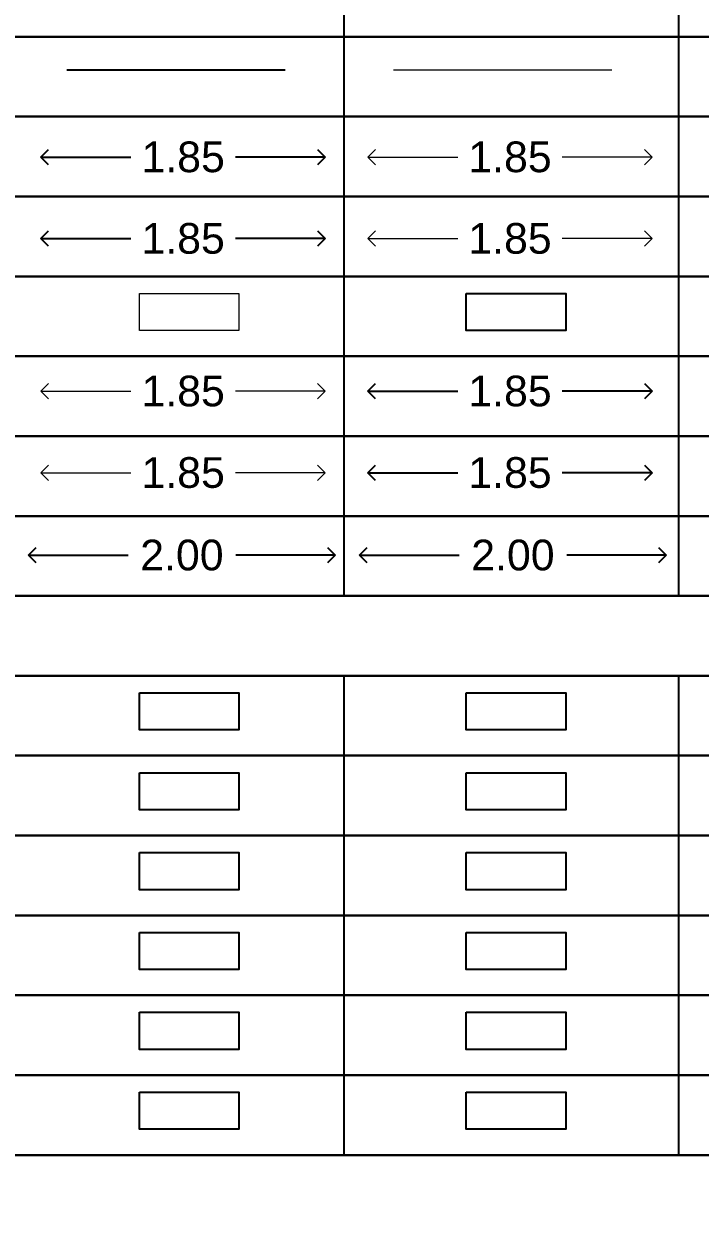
# Model space of a CAD drawing. Header units: millimetres. Extents: x -9481 to -9286, y 28719 to 28853.
# Drawn here: x -9451.39 to -9446.99, y 28785.61 to 28793.42 of the extents above; entities that cross this region are included whole.
import ezdxf

# ---------------------------------------------------------------- set-up
doc = ezdxf.new("R2010")
doc.units = ezdxf.units.MM
doc.header["$PDMODE"] = 34
doc.header["$PDSIZE"] = -15
doc.linetypes.add('CONTINULUS', pattern=[0])
for name, color, linetype in [('BLK_1_FLR_3_EXIT_WIDTH_STAIR', 7, 'Continuous'), ('BLK_1_FLR_3_UNITFA', 7, 'Continuous'), ('BLK_1_FLR_4_EXIT_WIDTH_STAIR', 7, 'Continuous'), ('BLK_1_FLR_4_UNITFA', 7, 'Continuous')]:
    doc.layers.add(name, color=color, linetype=linetype)
doc.layers.add('BLK_1_FLR_3_STAIR_1_FLIGHT_1', color=7, linetype='Continuous', plot=False)
doc.layers.add('BLK_1_FLR_4_STAIR_1_LANDING_1', color=7, linetype='Continuous', plot=False)
for name, color, linetype, lineweight in [('BLK_1_FLR_3_STAIR_1_LANDING_1', 7, 'Continuous', 0), ('BLK_1_FLR_4_STAIR_1_FLIGHT_1', 7, 'Continuous', 0), ('PLAN', 7, 'Continuous', 40)]:
    doc.layers.add(name, color=color, linetype=linetype, lineweight=lineweight)
doc.styles.add('Arial', font='arial.ttf', dxfattribs={"height": 0.2})
doc.styles.add('style2', font='arial.ttf', dxfattribs={"height": 0.3})
doc.dimstyles.new('INT DIM', dxfattribs={"dimtxt": 0.3, "dimasz": 0.1, "dimexe": 0.18, "dimexo": 0.0625, "dimgap": 0.09, "dimtad": 0, "dimzin": 0, "dimdsep": 46, "dimtxsty": 'style2', "dimblk": 'OPEN90', "dimcen": 0.09, "dimse1": 1, "dimse2": 1, "dimclrd": 250, "dimclrt": 256, "dimadec": 0, "dimazin": 0, "dimtfac": 1, "dimtofl": 0, "dimtmove": 0, "dimatfit": 3, "dimfxl": 0.18, "dimtolj": 1, "dimtzin": 0, "dimlwd": -1, "dimarcsym": 0})

# ---------------------------------------------------------------- blocks, each defined once
blk = doc.blocks.new('_Open90')
at = {"layer": 'PLAN', "color": 0, "lineweight": -2}
for p, q in [((0, 0), (-1, 0)), ((-0.5, 0.5), (0, 0)), ((0, 0), (-0.5, -0.5))]:
    blk.add_line(p, q, dxfattribs=at)
blk = doc.blocks.new('*D11')
at = {"layer": 'BLK_1_FLR_3_STAIR_1_FLIGHT_1', "color": 250, "transparency": 16777216}
for p, q in [((-9451.1835, 28792.5476), (-9450.6974, 28792.5476)), ((-9449.5292, 28792.5476), (-9450.0152, 28792.5476))]:
    blk.add_line(p, q, dxfattribs=at)
at = {"layer": 'Defpoints', "color": 0, "transparency": 16777216}
for p in [(-9451.2835, 28792.6137), (-9449.4292, 28792.6324), (-9449.4292, 28792.5476)]:
    blk.add_point(p, dxfattribs=at)
at = {"layer": 'BLK_1_FLR_3_STAIR_1_FLIGHT_1', "color": 250, "transparency": 16777216, "xscale": 0.1, "yscale": 0.1, "zscale": 0.1, "rotation": 180}
blk.add_blockref('_Open90', (-9451.2835, 28792.5476), dxfattribs=at)
at = {"layer": 'BLK_1_FLR_3_STAIR_1_FLIGHT_1', "color": 250, "transparency": 16777216, "xscale": 0.1, "yscale": 0.1, "zscale": 0.1}
blk.add_blockref('_Open90', (-9449.4292, 28792.5476), dxfattribs=at)
at = {"layer": 'BLK_1_FLR_3_STAIR_1_FLIGHT_1', "transparency": 16777216, "insert": (-9450.3563, 28792.5476), "char_height": 0.2, "attachment_point": 5, "style": 'Arial', "bg_fill": 3, "box_fill_scale": 1.1, "bg_fill_color": 256, "bg_fill_true_color": 13158600, "bg_fill_transparency": 0}
blk.add_mtext('\\A1;1.85', dxfattribs=at)
blk = doc.blocks.new('*D12')
at = {"layer": 'BLK_1_FLR_4_STAIR_1_FLIGHT_1', "color": 250, "transparency": 16777216}
for p, q in [((-9449.052, 28792.5476), (-9448.5659, 28792.5476)), ((-9447.3977, 28792.5476), (-9447.8837, 28792.5476))]:
    blk.add_line(p, q, dxfattribs=at)
at = {"layer": 'Defpoints', "color": 0, "transparency": 16777216}
for p in [(-9449.152, 28792.6137), (-9447.2977, 28792.6324), (-9447.2977, 28792.5476)]:
    blk.add_point(p, dxfattribs=at)
at = {"layer": 'BLK_1_FLR_4_STAIR_1_FLIGHT_1', "color": 250, "transparency": 16777216, "xscale": 0.1, "yscale": 0.1, "zscale": 0.1, "rotation": 180}
blk.add_blockref('_Open90', (-9449.152, 28792.5476), dxfattribs=at)
at = {"layer": 'BLK_1_FLR_4_STAIR_1_FLIGHT_1', "color": 250, "transparency": 16777216, "xscale": 0.1, "yscale": 0.1, "zscale": 0.1}
blk.add_blockref('_Open90', (-9447.2977, 28792.5476), dxfattribs=at)
at = {"layer": 'BLK_1_FLR_4_STAIR_1_FLIGHT_1', "transparency": 16777216, "insert": (-9448.2248, 28792.5476), "char_height": 0.2, "attachment_point": 5, "style": 'Arial', "bg_fill": 3, "box_fill_scale": 1.1, "bg_fill_color": 256, "bg_fill_true_color": 13158600, "bg_fill_transparency": 0}
blk.add_mtext('\\A1;1.85', dxfattribs=at)
blk = doc.blocks.new('*D17')
at = {"layer": 'BLK_1_FLR_3_STAIR_1_FLIGHT_1', "color": 250, "transparency": 16777216}
for p, q in [((-9451.1835, 28792.0162), (-9450.6974, 28792.0162)), ((-9449.5292, 28792.0162), (-9450.0152, 28792.0162))]:
    blk.add_line(p, q, dxfattribs=at)
at = {"layer": 'Defpoints', "color": 0, "transparency": 16777216}
for p in [(-9451.2835, 28792.0822), (-9449.4292, 28792.1009), (-9449.4292, 28792.0162)]:
    blk.add_point(p, dxfattribs=at)
at = {"layer": 'BLK_1_FLR_3_STAIR_1_FLIGHT_1', "color": 250, "transparency": 16777216, "xscale": 0.1, "yscale": 0.1, "zscale": 0.1, "rotation": 180}
blk.add_blockref('_Open90', (-9451.2835, 28792.0162), dxfattribs=at)
at = {"layer": 'BLK_1_FLR_3_STAIR_1_FLIGHT_1', "color": 250, "transparency": 16777216, "xscale": 0.1, "yscale": 0.1, "zscale": 0.1}
blk.add_blockref('_Open90', (-9449.4292, 28792.0162), dxfattribs=at)
at = {"layer": 'BLK_1_FLR_3_STAIR_1_FLIGHT_1', "transparency": 16777216, "insert": (-9450.3563, 28792.0162), "char_height": 0.2, "attachment_point": 5, "style": 'Arial', "bg_fill": 3, "box_fill_scale": 1.1, "bg_fill_color": 256, "bg_fill_true_color": 13158600, "bg_fill_transparency": 0}
blk.add_mtext('\\A1;1.85', dxfattribs=at)
blk = doc.blocks.new('*D18')
at = {"layer": 'BLK_1_FLR_4_STAIR_1_FLIGHT_1', "color": 250, "transparency": 16777216}
for p, q in [((-9449.052, 28792.0162), (-9448.5659, 28792.0162)), ((-9447.3977, 28792.0162), (-9447.8837, 28792.0162))]:
    blk.add_line(p, q, dxfattribs=at)
at = {"layer": 'Defpoints', "color": 0, "transparency": 16777216}
for p in [(-9449.152, 28792.0822), (-9447.2977, 28792.1009), (-9447.2977, 28792.0162)]:
    blk.add_point(p, dxfattribs=at)
at = {"layer": 'BLK_1_FLR_4_STAIR_1_FLIGHT_1', "color": 250, "transparency": 16777216, "xscale": 0.1, "yscale": 0.1, "zscale": 0.1, "rotation": 180}
blk.add_blockref('_Open90', (-9449.152, 28792.0162), dxfattribs=at)
at = {"layer": 'BLK_1_FLR_4_STAIR_1_FLIGHT_1', "color": 250, "transparency": 16777216, "xscale": 0.1, "yscale": 0.1, "zscale": 0.1}
blk.add_blockref('_Open90', (-9447.2977, 28792.0162), dxfattribs=at)
at = {"layer": 'BLK_1_FLR_4_STAIR_1_FLIGHT_1', "transparency": 16777216, "insert": (-9448.2248, 28792.0162), "char_height": 0.2, "attachment_point": 5, "style": 'Arial', "bg_fill": 3, "box_fill_scale": 1.1, "bg_fill_color": 256, "bg_fill_true_color": 13158600, "bg_fill_transparency": 0}
blk.add_mtext('\\A1;1.85', dxfattribs=at)
blk = doc.blocks.new('*D24')
at = {"layer": 'BLK_1_FLR_3_STAIR_1_LANDING_1', "color": 250, "transparency": 16777216}
for p, q in [((-9451.1835, 28791.0214), (-9450.6974, 28791.0214)), ((-9449.5292, 28791.0214), (-9450.0152, 28791.0214))]:
    blk.add_line(p, q, dxfattribs=at)
at = {"layer": 'Defpoints', "color": 0, "transparency": 16777216}
for p in [(-9449.4292, 28791.1061), (-9451.2835, 28791.0874), (-9449.4292, 28791.0214)]:
    blk.add_point(p, dxfattribs=at)
at = {"layer": 'BLK_1_FLR_3_STAIR_1_LANDING_1', "color": 250, "transparency": 16777216, "xscale": 0.1, "yscale": 0.1, "zscale": 0.1, "rotation": 180}
blk.add_blockref('_Open90', (-9451.2835, 28791.0214), dxfattribs=at)
at = {"layer": 'BLK_1_FLR_3_STAIR_1_LANDING_1', "color": 250, "transparency": 16777216, "xscale": 0.1, "yscale": 0.1, "zscale": 0.1}
blk.add_blockref('_Open90', (-9449.4292, 28791.0214), dxfattribs=at)
at = {"layer": 'BLK_1_FLR_3_STAIR_1_LANDING_1', "transparency": 16777216, "insert": (-9450.3563, 28791.0214), "char_height": 0.2, "attachment_point": 5, "style": 'Arial', "bg_fill": 3, "box_fill_scale": 1.1, "bg_fill_color": 256, "bg_fill_true_color": 13158600, "bg_fill_transparency": 0}
blk.add_mtext('\\A1;1.85', dxfattribs=at)
blk = doc.blocks.new('*D25')
at = {"layer": 'BLK_1_FLR_4_STAIR_1_LANDING_1', "color": 250, "transparency": 16777216}
for p, q in [((-9449.052, 28791.0214), (-9448.5659, 28791.0214)), ((-9447.3977, 28791.0214), (-9447.8837, 28791.0214))]:
    blk.add_line(p, q, dxfattribs=at)
at = {"layer": 'Defpoints', "color": 0, "transparency": 16777216}
for p in [(-9447.2977, 28791.1061), (-9449.152, 28791.0874), (-9447.2977, 28791.0214)]:
    blk.add_point(p, dxfattribs=at)
at = {"layer": 'BLK_1_FLR_4_STAIR_1_LANDING_1', "color": 250, "transparency": 16777216, "xscale": 0.1, "yscale": 0.1, "zscale": 0.1, "rotation": 180}
blk.add_blockref('_Open90', (-9449.152, 28791.0214), dxfattribs=at)
at = {"layer": 'BLK_1_FLR_4_STAIR_1_LANDING_1', "color": 250, "transparency": 16777216, "xscale": 0.1, "yscale": 0.1, "zscale": 0.1}
blk.add_blockref('_Open90', (-9447.2977, 28791.0214), dxfattribs=at)
at = {"layer": 'BLK_1_FLR_4_STAIR_1_LANDING_1', "transparency": 16777216, "insert": (-9448.2248, 28791.0214), "char_height": 0.2, "attachment_point": 5, "style": 'Arial', "bg_fill": 3, "box_fill_scale": 1.1, "bg_fill_color": 256, "bg_fill_true_color": 13158600, "bg_fill_transparency": 0}
blk.add_mtext('\\A1;1.85', dxfattribs=at)
blk = doc.blocks.new('*D31')
at = {"layer": 'BLK_1_FLR_3_STAIR_1_LANDING_1', "color": 250, "transparency": 16777216}
for p, q in [((-9451.1835, 28790.4899), (-9450.6974, 28790.4899)), ((-9449.5292, 28790.4899), (-9450.0152, 28790.4899))]:
    blk.add_line(p, q, dxfattribs=at)
at = {"layer": 'Defpoints', "color": 0, "transparency": 16777216}
for p in [(-9451.2835, 28790.556), (-9449.4292, 28790.5747), (-9449.4292, 28790.4899)]:
    blk.add_point(p, dxfattribs=at)
at = {"layer": 'BLK_1_FLR_3_STAIR_1_LANDING_1', "color": 250, "transparency": 16777216, "xscale": 0.1, "yscale": 0.1, "zscale": 0.1, "rotation": 180}
blk.add_blockref('_Open90', (-9451.2835, 28790.4899), dxfattribs=at)
at = {"layer": 'BLK_1_FLR_3_STAIR_1_LANDING_1', "color": 250, "transparency": 16777216, "xscale": 0.1, "yscale": 0.1, "zscale": 0.1}
blk.add_blockref('_Open90', (-9449.4292, 28790.4899), dxfattribs=at)
at = {"layer": 'BLK_1_FLR_3_STAIR_1_LANDING_1', "transparency": 16777216, "insert": (-9450.3563, 28790.4899), "char_height": 0.2, "attachment_point": 5, "style": 'Arial', "bg_fill": 3, "box_fill_scale": 1.1, "bg_fill_color": 256, "bg_fill_true_color": 13158600, "bg_fill_transparency": 0}
blk.add_mtext('\\A1;1.85', dxfattribs=at)
blk = doc.blocks.new('*D32')
at = {"layer": 'BLK_1_FLR_4_STAIR_1_LANDING_1', "color": 250, "transparency": 16777216}
for p, q in [((-9449.052, 28790.4899), (-9448.5659, 28790.4899)), ((-9447.3977, 28790.4899), (-9447.8837, 28790.4899))]:
    blk.add_line(p, q, dxfattribs=at)
at = {"layer": 'Defpoints', "color": 0, "transparency": 16777216}
for p in [(-9449.152, 28790.556), (-9447.2977, 28790.5747), (-9447.2977, 28790.4899)]:
    blk.add_point(p, dxfattribs=at)
at = {"layer": 'BLK_1_FLR_4_STAIR_1_LANDING_1', "color": 250, "transparency": 16777216, "xscale": 0.1, "yscale": 0.1, "zscale": 0.1, "rotation": 180}
blk.add_blockref('_Open90', (-9449.152, 28790.4899), dxfattribs=at)
at = {"layer": 'BLK_1_FLR_4_STAIR_1_LANDING_1', "color": 250, "transparency": 16777216, "xscale": 0.1, "yscale": 0.1, "zscale": 0.1}
blk.add_blockref('_Open90', (-9447.2977, 28790.4899), dxfattribs=at)
at = {"layer": 'BLK_1_FLR_4_STAIR_1_LANDING_1', "transparency": 16777216, "insert": (-9448.2248, 28790.4899), "char_height": 0.2, "attachment_point": 5, "style": 'Arial', "bg_fill": 3, "box_fill_scale": 1.1, "bg_fill_color": 256, "bg_fill_true_color": 13158600, "bg_fill_transparency": 0}
blk.add_mtext('\\A1;1.85', dxfattribs=at)
blk = doc.blocks.new('*D40')
at = {"layer": 'BLK_1_FLR_3_EXIT_WIDTH_STAIR', "color": 250, "ltscale": 0.05, "transparency": 16777216}
for p, q in [((-9451.2638, 28789.9522), (-9450.7154, 28789.9522)), ((-9449.4647, 28789.9522), (-9450.0131, 28789.9522))]:
    blk.add_line(p, q, dxfattribs=at)
at = {"layer": 'Defpoints', "color": 0, "linetype": 'CONTINULUS', "ltscale": 0.05, "transparency": 16777216}
for p in [(-9451.3638, 28790.1126), (-9449.3647, 28790.1126), (-9449.3647, 28789.9522)]:
    blk.add_point(p, dxfattribs=at)
at = {"layer": 'BLK_1_FLR_3_EXIT_WIDTH_STAIR', "color": 250, "linetype": 'CONTINULUS', "ltscale": 0.05, "transparency": 16777216, "xscale": 0.1, "yscale": 0.1, "zscale": 0.1, "rotation": 180}
blk.add_blockref('_Open90', (-9451.3638, 28789.9522), dxfattribs=at)
at = {"layer": 'BLK_1_FLR_3_EXIT_WIDTH_STAIR', "color": 250, "linetype": 'CONTINULUS', "ltscale": 0.05, "transparency": 16777216, "xscale": 0.1, "yscale": 0.1, "zscale": 0.1}
blk.add_blockref('_Open90', (-9449.3647, 28789.9522), dxfattribs=at)
at = {"layer": 'BLK_1_FLR_3_EXIT_WIDTH_STAIR', "linetype": 'CONTINULUS', "ltscale": 0.05, "transparency": 16777216, "insert": (-9450.3643, 28789.9522), "char_height": 0.2, "attachment_point": 5, "style": 'Arial', "bg_fill": 3, "box_fill_scale": 1.1, "bg_fill_color": 256, "bg_fill_true_color": 13158600, "bg_fill_transparency": 0}
blk.add_mtext('\\A1;2.00', dxfattribs=at)
blk = doc.blocks.new('*D41')
at = {"layer": 'BLK_1_FLR_4_EXIT_WIDTH_STAIR', "color": 250, "ltscale": 0.05, "transparency": 16777216}
for p, q in [((-9449.1052, 28789.9522), (-9448.5567, 28789.9522)), ((-9447.306, 28789.9522), (-9447.8545, 28789.9522))]:
    blk.add_line(p, q, dxfattribs=at)
at = {"layer": 'Defpoints', "color": 0, "linetype": 'CONTINULUS', "ltscale": 0.05, "transparency": 16777216}
for p in [(-9449.2052, 28790.1126), (-9447.206, 28790.1126), (-9447.206, 28789.9522)]:
    blk.add_point(p, dxfattribs=at)
at = {"layer": 'BLK_1_FLR_4_EXIT_WIDTH_STAIR', "color": 250, "linetype": 'CONTINULUS', "ltscale": 0.05, "transparency": 16777216, "xscale": 0.1, "yscale": 0.1, "zscale": 0.1, "rotation": 180}
blk.add_blockref('_Open90', (-9449.2052, 28789.9522), dxfattribs=at)
at = {"layer": 'BLK_1_FLR_4_EXIT_WIDTH_STAIR', "color": 250, "linetype": 'CONTINULUS', "ltscale": 0.05, "transparency": 16777216, "xscale": 0.1, "yscale": 0.1, "zscale": 0.1}
blk.add_blockref('_Open90', (-9447.206, 28789.9522), dxfattribs=at)
at = {"layer": 'BLK_1_FLR_4_EXIT_WIDTH_STAIR', "linetype": 'CONTINULUS', "ltscale": 0.05, "transparency": 16777216, "insert": (-9448.2056, 28789.9522), "char_height": 0.2, "attachment_point": 5, "style": 'Arial', "bg_fill": 3, "box_fill_scale": 1.1, "bg_fill_color": 256, "bg_fill_true_color": 13158600, "bg_fill_transparency": 0}
blk.add_mtext('\\A1;2.00', dxfattribs=at)

msp = doc.modelspace()

# ---------------------------------------------------------------- linework, layer by layer
for p, q in [((-9449.3086, 28793.8522), (-9449.3086, 28793.3315)), ((-9447.1263, 28793.8522), (-9447.1263, 28793.3315)), ((-9449.3086, 28793.3315), (-9449.3086, 28792.8109)), ((-9447.1263, 28793.3315), (-9447.1263, 28792.8109)), ((-9449.3086, 28792.8109), (-9449.3086, 28792.2902)), ((-9447.1263, 28792.8109), (-9447.1263, 28792.2902)), ((-9449.3086, 28792.2902), (-9449.3086, 28791.7696)), ((-9447.1263, 28792.2902), (-9447.1263, 28791.7696)), ((-9449.3086, 28791.7696), (-9449.3086, 28791.2489)), ((-9447.1263, 28791.7696), (-9447.1263, 28791.2489)), ((-9449.3086, 28791.2489), (-9449.3086, 28790.7283)), ((-9447.1263, 28791.2489), (-9447.1263, 28790.7283)), ((-9449.3086, 28790.7283), (-9449.3086, 28790.2076)), ((-9447.1263, 28790.7283), (-9447.1263, 28790.2076)), ((-9449.3086, 28790.2076), (-9449.3086, 28789.687)), ((-9447.1263, 28790.2076), (-9447.1263, 28789.687)), ((-9449.3086, 28789.1663), (-9449.3086, 28788.6457)), ((-9447.1263, 28789.1663), (-9447.1263, 28788.6457)), ((-9449.3086, 28788.6457), (-9449.3086, 28788.125)), ((-9447.1263, 28788.6457), (-9447.1263, 28788.125)), ((-9449.3086, 28788.125), (-9449.3086, 28787.6044)), ((-9447.1263, 28788.125), (-9447.1263, 28787.6044)), ((-9449.3086, 28787.6044), (-9449.3086, 28787.0837)), ((-9447.1263, 28787.6044), (-9447.1263, 28787.0837)), ((-9449.3086, 28787.0837), (-9449.3086, 28786.5631)), ((-9447.1263, 28787.0837), (-9447.1263, 28786.5631)), ((-9449.3086, 28786.5631), (-9449.3086, 28786.0424)), ((-9447.1263, 28786.5631), (-9447.1263, 28786.0424))]:
    msp.add_line(p, q)
for points in [[(-9461.7318, 28793.8522), (-9442.23, 28793.8522), (-9442.23, 28793.3315), (-9461.7318, 28793.3315)], [(-9461.7318, 28793.3315), (-9442.23, 28793.3315), (-9442.23, 28792.8109), (-9461.7318, 28792.8109)], [(-9461.7318, 28792.8109), (-9442.23, 28792.8109), (-9442.23, 28792.2902), (-9461.7318, 28792.2902)], [(-9461.7318, 28792.2902), (-9442.23, 28792.2902), (-9442.23, 28791.7696), (-9470.8642, 28791.7696)], [(-9470.8642, 28791.7696), (-9442.23, 28791.7696), (-9442.23, 28791.2489), (-9461.7318, 28791.2489)], [(-9461.7318, 28791.2489), (-9442.23, 28791.2489), (-9442.23, 28790.7283), (-9461.7318, 28790.7283)], [(-9461.7318, 28790.7283), (-9442.23, 28790.7283), (-9442.23, 28790.2076), (-9481.2579, 28790.2076), (-9481.2579, 28790.7283)], [(-9481.2579, 28786.0424), (-9481.2579, 28789.1663), (-9442.23, 28789.1663), (-9442.23, 28788.6457), (-9461.7318, 28788.6457)], [(-9461.7318, 28788.6457), (-9442.23, 28788.6457), (-9442.23, 28788.125), (-9461.7318, 28788.125)], [(-9461.7318, 28788.125), (-9442.23, 28788.125), (-9442.23, 28787.6044), (-9461.7318, 28787.6044)], [(-9461.7318, 28787.6044), (-9442.23, 28787.6044), (-9442.23, 28787.0837), (-9461.7318, 28787.0837)], [(-9461.7318, 28787.0837), (-9442.23, 28787.0837), (-9442.23, 28786.5631), (-9461.7318, 28786.5631)], [(-9461.7318, 28786.5631), (-9442.23, 28786.5631), (-9442.23, 28786.0424), (-9481.2579, 28786.0424)]]:
    msp.add_lwpolyline(points)
for points in [[(-9481.2579, 28790.2076), (-9442.23, 28790.2076), (-9442.23, 28789.687), (-9481.2579, 28789.687), (-9481.2579, 28790.2076)], [(-9481.2579, 28789.687), (-9442.23, 28789.687), (-9442.23, 28789.1663), (-9481.2579, 28789.1663), (-9481.2579, 28789.687)], [(-9481.2579, 28786.0424), (-9442.23, 28786.0424), (-9442.23, 28785.5218), (-9481.2579, 28785.5218), (-9481.2579, 28786.0424)]]:
    msp.add_lwpolyline(points, close=True)
at = {"layer": 'BLK_1_FLR_3_STAIR_1_FLIGHT_1', "color": 3}
msp.add_line((-9451.1156, 28793.1164), (-9449.692, 28793.1164), dxfattribs=at)
at = {"layer": 'BLK_1_FLR_3_STAIR_1_LANDING_1'}
msp.add_lwpolyline([(-9450.642, 28791.6584), (-9449.9928, 28791.6584), (-9449.9928, 28791.4163), (-9450.642, 28791.4163)], close=True, dxfattribs=at)
at = {"layer": 'BLK_1_FLR_3_UNITFA', "color": 1}
msp.add_lwpolyline([(-9450.642, 28789.0552), (-9449.9928, 28789.0552), (-9449.9928, 28788.8131), (-9450.642, 28788.8131)], close=True, dxfattribs=at)
at = {"layer": 'BLK_1_FLR_3_UNITFA', "color": 2}
msp.add_lwpolyline([(-9450.642, 28788.5346), (-9449.9928, 28788.5346), (-9449.9928, 28788.2924), (-9450.642, 28788.2924)], close=True, dxfattribs=at)
at = {"layer": 'BLK_1_FLR_3_UNITFA', "color": 3}
msp.add_lwpolyline([(-9450.642, 28788.0139), (-9449.9928, 28788.0139), (-9449.9928, 28787.7718), (-9450.642, 28787.7718)], close=True, dxfattribs=at)
at = {"layer": 'BLK_1_FLR_3_UNITFA', "color": 4}
msp.add_lwpolyline([(-9450.642, 28787.4933), (-9449.9928, 28787.4933), (-9449.9928, 28787.2511), (-9450.642, 28787.2511)], close=True, dxfattribs=at)
at = {"layer": 'BLK_1_FLR_3_UNITFA', "color": 5}
msp.add_lwpolyline([(-9450.642, 28786.9726), (-9449.9928, 28786.9726), (-9449.9928, 28786.7305), (-9450.642, 28786.7305)], close=True, dxfattribs=at)
at = {"layer": 'BLK_1_FLR_3_UNITFA', "color": 6}
msp.add_lwpolyline([(-9450.642, 28786.452), (-9449.9928, 28786.452), (-9449.9928, 28786.2098), (-9450.642, 28786.2098)], close=True, dxfattribs=at)
at = {"layer": 'BLK_1_FLR_4_STAIR_1_FLIGHT_1', "color": 3}
msp.add_line((-9448.9841, 28793.1164), (-9447.5605, 28793.1164), dxfattribs=at)
at = {"layer": 'BLK_1_FLR_4_STAIR_1_LANDING_1'}
msp.add_lwpolyline([(-9448.5105, 28791.6584), (-9447.8613, 28791.6584), (-9447.8613, 28791.4163), (-9448.5105, 28791.4163)], close=True, dxfattribs=at)
at = {"layer": 'BLK_1_FLR_4_UNITFA', "color": 1}
msp.add_lwpolyline([(-9448.5105, 28789.0552), (-9447.8613, 28789.0552), (-9447.8613, 28788.8131), (-9448.5105, 28788.8131)], close=True, dxfattribs=at)
at = {"layer": 'BLK_1_FLR_4_UNITFA', "color": 2}
msp.add_lwpolyline([(-9448.5105, 28788.5346), (-9447.8613, 28788.5346), (-9447.8613, 28788.2924), (-9448.5105, 28788.2924)], close=True, dxfattribs=at)
at = {"layer": 'BLK_1_FLR_4_UNITFA', "color": 3}
msp.add_lwpolyline([(-9448.5105, 28788.0139), (-9447.8613, 28788.0139), (-9447.8613, 28787.7718), (-9448.5105, 28787.7718)], close=True, dxfattribs=at)
at = {"layer": 'BLK_1_FLR_4_UNITFA', "color": 4}
msp.add_lwpolyline([(-9448.5105, 28787.4933), (-9447.8613, 28787.4933), (-9447.8613, 28787.2511), (-9448.5105, 28787.2511)], close=True, dxfattribs=at)
at = {"layer": 'BLK_1_FLR_4_UNITFA', "color": 5}
msp.add_lwpolyline([(-9448.5105, 28786.9726), (-9447.8613, 28786.9726), (-9447.8613, 28786.7305), (-9448.5105, 28786.7305)], close=True, dxfattribs=at)
at = {"layer": 'BLK_1_FLR_4_UNITFA', "color": 6}
msp.add_lwpolyline([(-9448.5105, 28786.452), (-9447.8613, 28786.452), (-9447.8613, 28786.2098), (-9448.5105, 28786.2098)], close=True, dxfattribs=at)

# ---------------------------------------------------------------- next in the draw order: dimensions: what is measured, and where the dimension line sits
at = {"layer": 'BLK_1_FLR_3_EXIT_WIDTH_STAIR', "color": 7, "linetype": 'CONTINULUS', "ltscale": 0.05}
dim = msp.add_linear_dim(base=(-9449.3647, 28789.9522), p1=(-9451.3638, 28790.1126), p2=(-9449.3647, 28790.1126), dimstyle='INT DIM', override={"dimtxt": 0.2, "dimtxsty": 'Arial', "dimfxl": 0.125, "dimtfill": 1, "dimtfillclr": 7, "dimarcsym": 1}, dxfattribs=at)
dim.commit()
dim.dimension.update_dxf_attribs({"geometry": '*D40', "text_midpoint": (-9450.3643, 28789.9522)})
at = {"layer": 'BLK_1_FLR_3_STAIR_1_FLIGHT_1', "color": 2}
dim = msp.add_linear_dim(base=(-9449.4292, 28792.5476), p1=(-9451.2835, 28792.6137), p2=(-9449.4292, 28792.6324), dimstyle='INT DIM', override={"dimtxt": 0.2, "dimtxsty": 'Arial', "dimfxl": 0.125, "dimtfill": 1, "dimtfillclr": 7, "dimarcsym": 1}, dxfattribs=at)
dim.commit()
dim.dimension.update_dxf_attribs({"geometry": '*D11', "text_midpoint": (-9450.3563, 28792.5476)})
at = {"layer": 'BLK_1_FLR_3_STAIR_1_FLIGHT_1', "color": 1}
dim = msp.add_linear_dim(base=(-9449.4292, 28792.0162), p1=(-9451.2835, 28792.0822), p2=(-9449.4292, 28792.1009), dimstyle='INT DIM', override={"dimtxt": 0.2, "dimtxsty": 'Arial', "dimfxl": 0.125, "dimtfill": 1, "dimtfillclr": 7, "dimarcsym": 1}, dxfattribs=at)
dim.commit()
dim.dimension.update_dxf_attribs({"geometry": '*D17', "text_midpoint": (-9450.3563, 28792.0162)})
at = {"layer": 'BLK_1_FLR_3_STAIR_1_LANDING_1', "color": 2}
dim = msp.add_linear_dim(base=(-9449.4292, 28791.0214), p1=(-9451.2835, 28791.0874), p2=(-9449.4292, 28791.1061), dimstyle='INT DIM', override={"dimtxt": 0.2, "dimtxsty": 'Arial', "dimfxl": 0.125, "dimtfill": 1, "dimtfillclr": 7, "dimarcsym": 1}, dxfattribs=at)
dim.commit()
dim.dimension.update_dxf_attribs({"geometry": '*D24', "text_midpoint": (-9450.3563, 28791.0214)})
at = {"layer": 'BLK_1_FLR_3_STAIR_1_LANDING_1', "color": 1}
dim = msp.add_linear_dim(base=(-9449.4292, 28790.4899), p1=(-9451.2835, 28790.556), p2=(-9449.4292, 28790.5747), dimstyle='INT DIM', override={"dimtxt": 0.2, "dimtxsty": 'Arial', "dimfxl": 0.125, "dimtfill": 1, "dimtfillclr": 7, "dimarcsym": 1}, dxfattribs=at)
dim.commit()
dim.dimension.update_dxf_attribs({"geometry": '*D31', "text_midpoint": (-9450.3563, 28790.4899)})
at = {"layer": 'BLK_1_FLR_4_EXIT_WIDTH_STAIR', "color": 7, "linetype": 'CONTINULUS', "ltscale": 0.05}
dim = msp.add_linear_dim(base=(-9447.206, 28789.9522), p1=(-9449.2052, 28790.1126), p2=(-9447.206, 28790.1126), dimstyle='INT DIM', override={"dimtxt": 0.2, "dimtxsty": 'Arial', "dimfxl": 0.125, "dimtfill": 1, "dimtfillclr": 7, "dimarcsym": 1}, dxfattribs=at)
dim.commit()
dim.dimension.update_dxf_attribs({"geometry": '*D41', "text_midpoint": (-9448.2056, 28789.9522)})
at = {"layer": 'BLK_1_FLR_4_STAIR_1_FLIGHT_1', "color": 2}
dim = msp.add_linear_dim(base=(-9447.2977, 28792.5476), p1=(-9449.152, 28792.6137), p2=(-9447.2977, 28792.6324), dimstyle='INT DIM', override={"dimtxt": 0.2, "dimtxsty": 'Arial', "dimfxl": 0.125, "dimtfill": 1, "dimtfillclr": 7, "dimarcsym": 1}, dxfattribs=at)
dim.commit()
dim.dimension.update_dxf_attribs({"geometry": '*D12', "text_midpoint": (-9448.2248, 28792.5476)})
at = {"layer": 'BLK_1_FLR_4_STAIR_1_FLIGHT_1', "color": 1}
dim = msp.add_linear_dim(base=(-9447.2977, 28792.0162), p1=(-9449.152, 28792.0822), p2=(-9447.2977, 28792.1009), dimstyle='INT DIM', override={"dimtxt": 0.2, "dimtxsty": 'Arial', "dimfxl": 0.125, "dimtfill": 1, "dimtfillclr": 7, "dimarcsym": 1}, dxfattribs=at)
dim.commit()
dim.dimension.update_dxf_attribs({"geometry": '*D18', "text_midpoint": (-9448.2248, 28792.0162)})
at = {"layer": 'BLK_1_FLR_4_STAIR_1_LANDING_1', "color": 2}
dim = msp.add_linear_dim(base=(-9447.2977, 28791.0214), p1=(-9449.152, 28791.0874), p2=(-9447.2977, 28791.1061), dimstyle='INT DIM', override={"dimtxt": 0.2, "dimtxsty": 'Arial', "dimfxl": 0.125, "dimtfill": 1, "dimtfillclr": 7, "dimarcsym": 1}, dxfattribs=at)
dim.commit()
dim.dimension.update_dxf_attribs({"geometry": '*D25', "text_midpoint": (-9448.2248, 28791.0214)})
at = {"layer": 'BLK_1_FLR_4_STAIR_1_LANDING_1', "color": 1}
dim = msp.add_linear_dim(base=(-9447.2977, 28790.4899), p1=(-9449.152, 28790.556), p2=(-9447.2977, 28790.5747), dimstyle='INT DIM', override={"dimtxt": 0.2, "dimtxsty": 'Arial', "dimfxl": 0.125, "dimtfill": 1, "dimtfillclr": 7, "dimarcsym": 1}, dxfattribs=at)
dim.commit()
dim.dimension.update_dxf_attribs({"geometry": '*D32', "text_midpoint": (-9448.2248, 28790.4899)})

doc.saveas('drawing.dxf')
